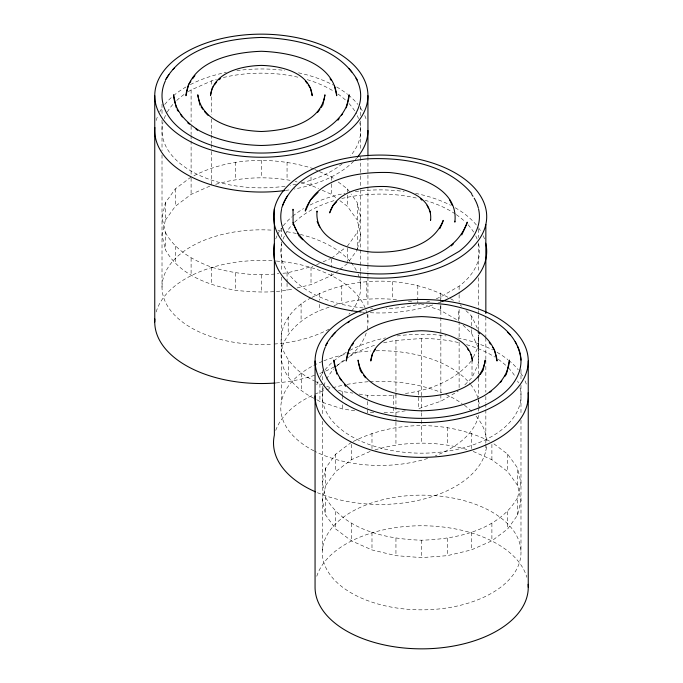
<?xml version="1.0" encoding="UTF-8"?>
<svg xmlns="http://www.w3.org/2000/svg" width="683" height="683" viewBox="0 0 683 683"><rect width="100%" height="100%" fill="white"/><g stroke="black" fill="none" stroke-linecap="round" stroke-linejoin="round"><path stroke-width="0.51" stroke-dasharray="3.42 2.56" d="M191.103 176.991L175.318 188.867L165.397 202.697L162.016 217.544L165.397 232.391L165.397 249.79C179.45 275.044 208.759 285.366 235.635 290.343C254.691 292.315 274.25 293.28 293.041 288.909M165.397 202.697L165.397 220.105L162.016 234.952L165.397 249.79M349.226 261.034L357.294 249.79L357.294 232.391L360.675 217.544L357.294 202.697L351.088 194.057M357.516 248.808L360.675 234.952L357.294 220.105L357.294 202.697M351.421 442.311L335.635 454.186L325.706 468.017L322.325 482.864L325.706 497.711L325.706 515.11L335.635 528.949L351.421 540.825L371.987 549.935L395.944 555.663L421.659 557.618L447.365 555.663L471.321 549.935L491.897 540.825L507.682 528.949L517.603 515.11L520.984 500.272L517.603 485.425L517.603 468.017L507.682 454.186L492.725 442.934M325.706 468.017L325.706 485.425L322.325 500.272L325.706 515.11M517.603 515.11L517.603 497.711L520.984 482.864L517.603 468.017M311.141 297.865C293.186 306.539 277.853 325.21 281.669 346.144C286.775 362.05 299.538 373.951 314.393 380.918M329.112 307.222C308.554 313.54 288.209 327.157 281.584 348.586C277.639 371.825 296.644 390.556 316.238 399.376M473.336 357.329L478.638 345.752L478.57 334.772M464.85 384.845L472.013 377.631L478.638 363.16L478.544 334.875M165.397 220.105L175.318 206.275L191.103 194.399L211.679 185.289L211.679 149.833M347.365 246.221L357.294 232.391M325.706 485.425L335.635 471.594L351.421 459.719L370.118 451.437M325.706 497.711C344.932 530.46 386.45 539.083 421.659 540.21C456.867 539.083 498.377 530.46 517.603 497.711M471.296 360.948C454.767 380.918 428.984 390.531 403.841 393.656M331.579 258.097L345.709 247.468M297.037 287.961L311.013 284.615L331.579 275.505L339.058 269.879M339.895 269.247L347.365 263.629M312.054 297.336C353.102 275.591 408.75 275.633 449.499 298.112M436.309 298.71A99.334 57.346 0 0 0 440.851 296.798L459.121 286.177A99.334 57.346 0 0 0 478.544 243.746M418.44 391.368L418.44 408.776L440.851 401.245L458.208 391.154M188.277 91.659A99.334 57.346 0 0 1 191.103 89.96L211.679 80.842A99.334 57.346 0 0 1 216.417 79.356M193.912 175.753C229.821 157.414 272.807 156.492 311.013 167.881L313.813 169.119M282.941 273.251L287.056 272.935L312.882 266.379M316.622 264.722L319.422 263.484M323.17 261.82L330.649 258.507M353.29 441.483C396.046 419.951 449.354 420.446 491.897 442.311M333.978 305.583C354.076 298.855 375.932 297.737 396.908 299.624M215.674 184.333C240.04 177.179 266.105 175.958 291.043 180.508M374.984 449.892C405.267 440.911 438.042 440.911 468.325 449.892M359.13 394.074L367.488 395.346L393.417 395.295L396.55 394.8M384.085 412.72L393.417 412.703L406.974 410.577M165.397 232.391C175.044 250.234 193.263 260.402 211.679 267.207C233.415 273.516 256.27 276.453 278.826 273.567M383.641 342.84A99.334 57.346 0 0 1 395.944 340.433L421.659 338.478A99.334 57.346 0 0 1 459.668 342.84M373.712 412.737L367.488 412.754L367.488 408.656M408.4 301.374L413.625 302.168M338.503 390.224L342.414 391.521L352.863 393.118M317.151 399.905L319.917 401.484L342.414 408.929L354.955 410.842M295.039 181.465L297.037 181.943M301.032 182.899L311.013 185.289L318.491 188.602M420.737 303.781L440.304 310.253L458.703 320.797L458.703 309.536M315.315 381.447L321.872 384.725M326.764 386.347L331.656 387.961M314.752 169.538L318.491 171.194M319.422 171.604L331.579 176.991L334.909 179.492M322.231 190.258L331.579 194.399L336.565 198.147M473.191 451.437L491.897 459.719L507.682 471.594L517.603 485.425M450.421 298.642L455.023 301.28M338.23 181.994L347.365 188.867L350.473 193.195M339.895 200.648L347.365 206.275L357.294 220.105M460.154 304.831L461.606 306.266M465.951 310.577L471.748 316.331L478.544 330.777M463.048 325.108L471.748 333.739L478.544 348.185M520.984 369.452L520.984 381.054M520.984 385.28L520.984 414.931M520.984 420.241L520.984 552.496A99.334 57.346 0 0 1 371.987 602.158A99.334 57.346 0 0 1 371.987 502.825A99.334 57.346 0 0 1 520.984 552.496M507.682 454.186L507.682 471.594M507.682 511.541L507.682 528.949M491.897 444.36L491.897 459.719M491.897 523.417L491.897 540.825M485.844 316.69L485.844 336.898M485.844 337.965L485.844 359.241M485.844 360.308L485.844 392.221M485.844 396.473L485.844 402.859M485.844 403.918L485.844 443.276M485.844 444.343L485.844 450.729M478.638 229.172L478.638 237.616M478.638 242.892L478.638 272.508M478.638 277.819L478.638 309.664M478.638 310.722L478.638 313.907M478.638 314.965L478.638 330.888M478.638 335.131L478.638 373.814M478.638 378.075L478.638 397.258M478.638 398.326L478.638 406.855M478.638 407.913L478.638 411.115M472.013 360.223L472.013 377.631M471.748 316.331L471.748 328.617M471.748 329.641L471.748 333.739M471.321 433.201L471.321 450.609M471.321 532.527L471.321 549.935M459.121 286.177L459.121 293.605M459.121 294.672L459.121 302.099M459.121 309.527L459.121 338.187M459.121 342.431L459.121 387.551M447.365 427.473L447.365 444.872M447.365 538.255L447.365 555.663M440.851 296.798L440.851 298.923M440.851 305.292L440.851 333.953M440.851 335.012L440.851 401.245M440.304 292.845L440.304 305.13M440.304 306.155L440.304 310.253M421.659 338.478L421.659 411.712M421.659 412.78L421.659 419.149M421.659 420.207L421.659 442.925M421.659 540.21L421.659 557.618M417.8 285.4L417.8 299.735M417.8 300.759L417.8 302.808M395.944 340.433L395.944 393.502M395.944 394.569L395.944 416.852M395.944 417.919L395.944 421.104M395.944 422.162L395.944 444.872M395.944 538.255L395.944 555.663M393.417 395.295L393.417 412.703M392.734 281.575L392.734 298.983M371.987 433.201L371.987 450.609M371.987 532.527L371.987 549.935M367.941 157.099L367.941 185.827M367.941 186.886L367.941 249.654M367.941 250.712L367.941 264.543M367.941 265.61L367.941 271.988M367.941 273.055L367.941 276.248M367.941 277.307L367.941 306.027M367.941 314.539L367.941 321.983M367.488 395.346L367.488 397.395M367.488 401.493L367.488 407.631M366.797 281.627L366.797 299.034M360.675 106.241L360.675 115.734M360.675 121.011L360.675 150.678M360.675 157.039L360.675 175.087M360.675 176.146L360.675 188.884M360.675 189.951L360.675 248.808M360.675 249.867L360.675 271.185M360.675 272.252L360.675 275.445M360.675 276.513L360.675 287.176M351.421 444.36L351.421 459.719M351.421 523.417L351.421 540.825M347.365 188.867L347.365 193.989M347.365 195.014L347.365 206.275M347.365 248.262L347.365 261.58M342.414 391.521L342.414 394.595M342.414 395.619L342.414 400.733M342.414 404.831L342.414 408.929M341.773 285.554L341.773 302.962M335.635 454.186L335.635 471.594M335.635 511.541L335.635 528.949M331.579 176.991L331.579 183.138M331.579 184.162L331.579 194.399M331.579 259.122L331.579 267.309M331.579 273.456L331.579 275.505M322.325 370.51L322.325 381.054M322.325 386.33L322.325 414.931M322.325 421.3L322.325 552.496M319.917 384.085L319.917 401.484M319.362 293.084L319.362 300.255M319.362 304.353L319.362 310.492M311.013 177.093L311.013 185.289M311.013 267.207L311.013 284.615M301.519 373.533L301.519 390.941M301.092 303.713L301.092 321.112M288.474 360.59L288.474 377.998M288.209 316.699L288.209 334.107M287.056 162.153L287.056 179.552M287.056 272.935L287.056 282.156M287.056 283.18L287.056 290.343M281.584 228.31L281.584 236.753M281.584 242.03L281.584 271.732M281.584 277.042L281.584 400.801M261.341 160.198L261.341 177.606M261.341 274.89L261.341 292.298M235.635 162.153L235.635 179.552M235.635 272.935L235.635 290.343M211.679 80.842L211.679 85.085M211.679 96.764L211.679 114.804M211.679 119.055L211.679 133.911M211.679 134.978L211.679 143.464M211.679 144.523L211.679 148.774M211.679 267.207L211.679 284.615M191.103 89.96L191.103 121.796M191.103 126.048L191.103 134.534M191.103 135.593L191.103 139.844M191.103 140.903L191.103 174.865M191.103 178.015L191.103 194.399M191.103 258.097L191.103 275.505M175.318 188.867L175.318 206.275M175.318 246.221L175.318 263.629M162.016 104.132L162.016 115.734M162.016 119.96L162.016 150.678M162.016 154.921L162.016 287.176A99.334 57.346 0 0 0 272.756 344.138M440.629 302.091A106.599 61.547 0 0 1 437.718 303.209M432.715 304.951A106.599 61.547 0 0 1 369.623 312.669M364.457 312.302A106.599 61.547 0 0 1 362.349 312.105M275.727 238.948A106.599 61.547 0 0 1 277.264 235.242M277.708 234.329A106.599 61.547 0 0 1 281.481 228.071M283.232 225.757A106.599 61.547 0 0 1 291.906 216.87M292.734 216.169A106.599 61.547 0 0 1 303.576 208.588M310.048 205.045A106.599 61.547 0 0 1 344.958 193.323M355.297 191.573A106.599 61.547 0 0 1 404.199 191.471M415.571 193.391A106.599 61.547 0 0 1 450.567 205.242M455.22 207.76A106.599 61.547 0 0 1 476.674 225.364M478.45 227.678A106.599 61.547 0 0 1 481.31 232.1M483.188 235.746A106.599 61.547 0 0 1 484.981 240.39M486.501 446.733A106.599 61.547 0 0 1 424.954 498.735A106.599 61.547 0 0 1 316.434 492.264M275.727 430.427A106.599 61.547 0 0 1 313.932 394.654M314.923 394.211A106.599 61.547 0 0 1 325.484 390.061M326.491 389.711A106.599 61.547 0 0 1 331.614 388.098M332.655 387.799A106.599 61.547 0 0 1 342.943 385.229M346.998 384.409A106.599 61.547 0 0 1 368.88 381.703M369.904 381.643A106.599 61.547 0 0 1 441.918 392.768M445.7 394.39A106.599 61.547 0 0 1 462.092 403.568M464.449 405.267A106.599 61.547 0 0 1 473.336 413.061M476.042 416.084A106.599 61.547 0 0 1 486.706 442.686M429.581 301.152A99.334 57.346 0 0 1 426.602 302.108M420.497 303.815A99.334 57.346 0 0 1 418.44 304.336M416.451 304.797A99.334 57.346 0 0 1 386.202 308.665M372.636 308.614A99.334 57.346 0 0 1 370.562 308.511M363.228 307.939A99.334 57.346 0 0 1 281.584 244.138M283.052 239.221A99.334 57.346 0 0 1 284.777 235.319M285.281 234.363A99.334 57.346 0 0 1 293.912 222.923M294.646 222.197A99.334 57.346 0 0 1 334.627 200.443M341.773 198.522A99.334 57.346 0 0 1 417.8 198.369M424.971 200.256A99.334 57.346 0 0 1 455.433 214.044M456.278 214.616A99.334 57.346 0 0 1 465.217 221.855M468.068 224.775A99.334 57.346 0 0 1 473.618 232.075M475.735 235.908A99.334 57.346 0 0 1 477.383 239.81M478.638 415.375A99.334 57.346 0 0 1 435.37 455.749M427.601 458.464A99.334 57.346 0 0 1 314.897 451.352M313.924 450.848A99.334 57.346 0 0 1 322.982 361.179M323.913 360.803A99.334 57.346 0 0 1 370.903 350.985M376.102 350.789A99.334 57.346 0 0 1 469.998 383.684M470.604 384.444A99.334 57.346 0 0 1 478.305 399.427M478.544 400.409A99.334 57.346 0 0 1 479.44 408.391M359.71 122.522A99.334 57.346 0 0 1 350.422 155.886M342.2 163.826A99.334 57.346 0 0 1 301.357 182.993M296.32 184.188A99.334 57.346 0 0 1 290.155 185.392M285.059 186.194A99.334 57.346 0 0 1 162.981 122.522M164.185 118.569A99.334 57.346 0 0 1 166.763 112.977M167.275 112.089A99.334 57.346 0 0 1 175.318 101.835M176.709 100.486A99.334 57.346 0 0 1 184.683 94.041M223.332 77.52A99.334 57.346 0 0 1 298.351 77.29M307.239 79.646A99.334 57.346 0 0 1 334.405 91.659M338.008 94.041A99.334 57.346 0 0 1 347.365 101.835M348.936 103.457A99.334 57.346 0 0 1 356.406 113.873M357.294 115.666A99.334 57.346 0 0 1 358.498 118.569M367.027 313.958A106.599 61.547 0 0 1 367.241 329.018M366.216 333.022A106.599 61.547 0 0 1 348.407 357.499M345.052 360.095A106.599 61.547 0 0 1 336.719 365.507M334.124 366.95A106.599 61.547 0 0 1 323.793 371.868M322.794 372.269A106.599 61.547 0 0 1 319.781 373.456M314.641 375.283A106.599 61.547 0 0 1 275.258 383.001M156.176 311.952A106.599 61.547 0 0 1 275.258 260.974M276.325 261.051A106.599 61.547 0 0 1 365.533 308.981M365.883 309.962A106.599 61.547 0 0 1 366.788 312.951M356.586 158.14A106.599 61.547 0 0 1 355.16 159.728M353.657 161.282A106.599 61.547 0 0 1 294.253 189.046M288.935 189.951A106.599 61.547 0 0 1 284.794 190.54M156.176 120.473A106.599 61.547 0 0 1 157.944 115.547M159.668 112.021A106.599 61.547 0 0 1 162.272 107.786M164.748 104.482A106.599 61.547 0 0 1 172.697 96.329M173.482 95.663A106.599 61.547 0 0 1 185.972 86.989M190.352 84.598A106.599 61.547 0 0 1 226.312 72.381M236.856 70.614A106.599 61.547 0 0 1 284.794 70.469M298.48 72.816A106.599 61.547 0 0 1 333.236 85.068M336.719 86.989A106.599 61.547 0 0 1 347.596 94.339M348.407 94.997A106.599 61.547 0 0 1 357.943 104.482M360.411 107.786A106.599 61.547 0 0 1 363.902 113.728M364.739 115.547A106.599 61.547 0 0 1 366.216 119.474M358.123 274.259A99.334 57.346 0 0 1 348.936 314.223M329.052 329.138A99.334 57.346 0 0 1 273.789 344.07M162.016 287.176A99.334 57.346 0 0 1 272.756 230.205M277.93 230.632A99.334 57.346 0 0 1 282.028 231.076M287.056 231.776A99.334 57.346 0 0 1 296.32 233.492M300.358 234.431A99.334 57.346 0 0 1 350.422 261.794M351.13 262.639A99.334 57.346 0 0 1 356.406 270.536M316.784 576.273A106.599 61.547 0 0 1 422.529 525.765A106.599 61.547 0 0 1 526.824 577.272M316.784 384.794A106.599 61.547 0 0 1 318.261 380.866M319.986 377.34A106.599 61.547 0 0 1 322.589 373.114M325.057 369.802A106.599 61.547 0 0 1 333.005 361.649M333.791 360.983A106.599 61.547 0 0 1 346.281 352.308M349.764 350.388A106.599 61.547 0 0 1 385.571 337.914M397.164 335.934A106.599 61.547 0 0 1 446.144 335.934M457.738 337.914A106.599 61.547 0 0 1 492.648 349.918M497.028 352.308A106.599 61.547 0 0 1 507.904 359.659M508.715 360.317A106.599 61.547 0 0 1 518.252 369.802M520.728 373.114A106.599 61.547 0 0 1 523.332 377.34M525.056 380.866A106.599 61.547 0 0 1 526.824 385.793M520.019 387.842A99.334 57.346 0 0 1 420.788 453.17A99.334 57.346 0 0 1 323.546 386.851M323.836 385.852A99.334 57.346 0 0 1 325.706 380.986M326.594 379.193A99.334 57.346 0 0 1 334.064 368.777M336.318 366.481A99.334 57.346 0 0 1 344.992 359.36M349.525 356.398A99.334 57.346 0 0 1 376.726 344.676M466.583 344.676A99.334 57.346 0 0 1 494.723 356.978M498.317 359.36A99.334 57.346 0 0 1 506.291 365.806M508.476 367.958A99.334 57.346 0 0 1 515.187 376.521M517.603 380.986A99.334 57.346 0 0 1 518.44 382.915"/><path stroke-width="1.02" d="M211.986 89.038L210.475 95.697C212.951 72.244 241.731 65.867 261.341 65.414C280.961 65.867 309.74 72.244 312.216 95.697L310.483 88.09L308.221 84.94M322.752 105.191L324.698 96.645M346.383 107.803L349.141 94.792C348.202 110.791 336.36 122.641 323.426 130.632C304.345 140.86 282.839 145.001 261.341 145.479C239.853 145.001 218.338 140.86 199.257 130.632C186.331 122.641 174.489 110.791 173.542 94.792L176.308 107.803M348.629 350.772L346.29 361.017L346.29 360.112C351.028 326.073 393.169 317.621 421.659 316.596C450.14 317.621 492.281 326.073 497.019 360.112L497.019 361.017L494.449 349.747L492.716 347.331M372.517 353.41L370.784 361.017C373.26 337.564 402.039 331.187 421.659 330.734C441.269 331.187 470.049 337.564 472.525 361.017L471.014 354.357M483.06 370.51L485.229 360.112C481.233 388.823 445.683 395.952 421.659 396.814C397.626 395.952 362.075 388.823 358.08 360.112L358.08 361.017M506.692 373.123L509.458 360.112C508.511 376.111 496.669 387.961 483.743 395.952C464.662 406.18 443.147 410.321 421.659 410.799C400.161 410.321 378.655 406.18 359.574 395.952C346.64 387.961 334.798 376.111 333.859 360.112L336.847 374.13M281.584 208.417C293.186 173.516 334.158 162.631 366.797 158.874C404.003 157.099 446.332 163.724 471.748 193.579M439.775 228.685L442.746 222.206M461.759 234.935L466.779 223.964M165.397 79.945C184.623 47.187 226.133 38.564 261.341 37.437C296.55 38.564 338.068 47.187 357.294 79.945M190.864 81.2L188.551 84.427L185.981 95.697L185.981 94.792C190.719 60.753 232.86 52.301 261.341 51.276C289.831 52.301 331.972 60.753 336.71 94.792L336.71 95.697L334.371 85.452M192.597 78.784L194.92 75.548M212.208 88.09L213.335 86.519M214.462 84.94L216.724 81.798M317.552 112.439L319.866 109.22M321.019 107.607L322.171 106.002M337.965 120.225L339.135 118.594M341.474 115.333L342.644 113.702M325.706 345.265C335.353 327.422 353.572 317.245 371.987 310.441C396.388 302.962 422.12 301.365 447.365 304.712C477.554 310.389 517.432 324.51 520.984 360.112M348.859 349.747L350.02 348.134M351.754 345.718L353.495 343.293M373.644 351.839L375.343 349.474M477.869 377.759L479.022 376.145M480.175 374.54L482.488 371.321M500.613 382.284L501.783 380.653M504.711 376.581L506.462 374.13M318.065 192.358L310.381 200.102L305.352 211.081L305.352 210.176C317.416 177.401 359.215 171.518 389.686 172.551C416.587 175.07 458.856 187.705 454.861 222.137L454.861 221.232M336.71 201.767L333.039 205.463L329.65 212.883C336.745 190.079 365.823 185.733 386.569 186.57C405.121 187.987 433.124 197.165 430.572 220.344L430.572 219.439M451.378 245.897L453.512 243.737M218.901 79.791L220.524 78.571M489.489 392.537L491.128 391.299M207.974 115.316L204.559 111.628M478.143 332.647L479.739 333.85M187.774 122.889L189.413 124.127M195.978 129.07L197.618 130.299M420.361 198.651L421.846 200.119M299.828 236.89L302.714 239.75M330.085 78.784L331.246 80.398M305.403 81.004L307.094 83.369M489.241 342.49L490.403 344.104M467.411 348.689L468.538 350.259M201.092 106.804L202.825 109.22M177.119 109.63L178.289 111.261M180.628 114.522L182.387 116.964M360.248 370.51L361.981 372.927M363.715 375.343L365.448 377.759M339.775 378.211L341.526 380.653M344.454 384.725L345.615 386.356M449.636 199.82L452.214 205.301M427.037 205.276L428.343 208.05M429.214 209.903L430.521 212.678M317.108 221.531L319.721 227.08M293.101 222.496C298.019 238.726 312.276 249.013 326.901 256.031C347.485 264.423 369.776 267.19 391.871 265.943C420.865 262.776 456.765 252.864 467.198 222.146L467.198 223.051M293.528 224.314L296.533 230.7M297.395 232.527L299.111 236.173M358.302 361.964L360.035 369.563M199.94 105.191L197.771 94.792C201.767 123.503 237.317 130.624 261.341 131.495C285.374 130.624 320.925 123.503 324.92 94.792L324.92 95.697M293.101 223.401L293.024 209.263L293.024 210.168M528.249 361.017L528.249 587.303M485.844 224.434A106.599 61.547 0 0 1 315.512 265.567A106.599 61.547 0 0 1 338.973 159.839A106.599 61.547 0 0 1 485.844 224.434L485.844 313.497M443.165 221.275L443.165 220.37C432.715 247.886 397.967 253.145 372.03 252.112C349.628 249.952 314.257 239.656 317.049 211.047L317.049 211.943M367.941 95.697A106.599 61.547 0 0 1 208.042 148.988A106.599 61.547 0 0 1 208.042 42.397A106.599 61.547 0 0 1 367.941 95.697L367.941 156.04M315.059 361.017L315.059 587.303A106.599 61.547 0 0 0 424.254 648.833A106.599 61.547 0 0 0 528.13 584.307M274.378 208.793L274.378 435.088A106.599 61.547 0 0 0 315.512 491.862M154.751 95.697L154.751 321.983M485.741 243.182A106.599 61.547 0 0 1 441.577 301.707M361.29 312.003A106.599 61.547 0 0 1 274.378 243.609M478.544 208.93A99.334 57.346 0 0 1 459.121 251.361L440.851 261.99A99.334 57.346 0 0 1 330.743 266.379A99.334 57.346 0 0 1 281.584 209.322M282.694 205.387A99.334 57.346 0 0 1 287.569 195.773M471.748 194.476A99.334 57.346 0 0 1 473.02 196.328M474.19 198.207A99.334 57.346 0 0 1 478.305 207.948M275.258 383.001A106.599 61.547 0 0 1 154.87 318.987M367.941 130.504A106.599 61.547 0 0 1 357.277 157.338M284.794 190.54A106.599 61.547 0 0 1 154.87 127.508M355.92 78.169A99.334 57.346 0 0 1 263.766 153.026A99.334 57.346 0 0 1 165.397 80.85M166.285 79.057A99.334 57.346 0 0 1 168.957 74.618M172.995 69.478A99.334 57.346 0 0 1 174.524 67.83M348.936 68.65A99.334 57.346 0 0 1 351.813 72.014M528.13 392.827A106.599 61.547 0 0 1 424.254 457.354A106.599 61.547 0 0 1 315.059 395.824M517.603 346.17A99.334 57.346 0 0 1 422.512 418.363A99.334 57.346 0 0 1 325.279 347.126M325.706 346.17A99.334 57.346 0 0 1 327.584 342.593M331.87 336.48A99.334 57.346 0 0 1 335.635 332.339M347.673 322.743A99.334 57.346 0 0 1 349.525 321.582M507.682 332.339A99.334 57.346 0 0 1 510.005 334.798M515.187 341.705A99.334 57.346 0 0 1 516.715 344.377M346.281 404.532A106.599 61.547 0 0 0 524.621 376.939A106.599 61.547 0 0 0 394.065 301.57A106.599 61.547 0 0 0 346.281 404.532"/></g></svg>
